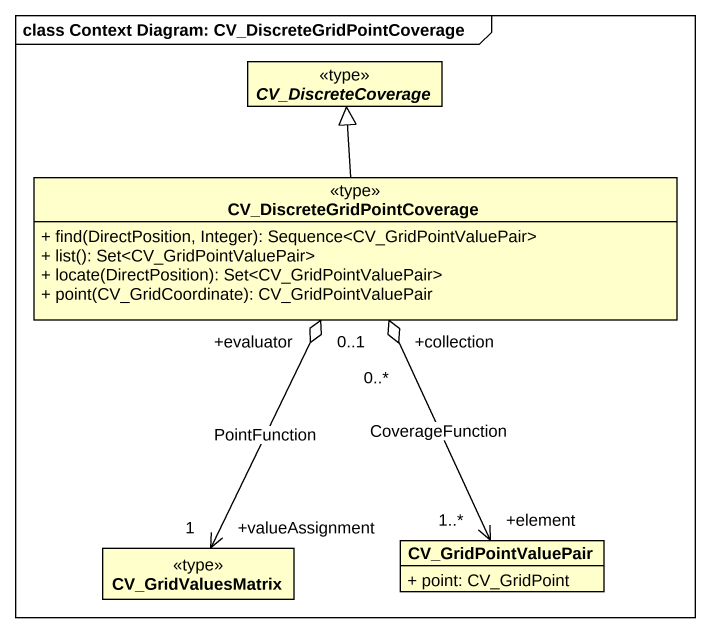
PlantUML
@startuml
mainframe class Context Diagram: CV_DiscreteGridPointCoverage
hide circle
hide empty members
skinparam classAttributeIconSize 0
abstract class CV_DiscreteCoverage <<type>>
class CV_DiscreteGridPointCoverage <<type>> {
  + find(DirectPosition, Integer): Sequence<CV_GridPointValuePair>
  + list(): Set<CV_GridPointValuePair>
  + locate(DirectPosition): Set<CV_GridPointValuePair>
  + point(CV_GridCoordinate): CV_GridPointValuePair
}
class CV_GridValuesMatrix <<type>>
class CV_GridPointValuePair {
  + point: CV_GridPoint
}
CV_DiscreteGridPointCoverage -up-|> CV_DiscreteCoverage
CV_DiscreteGridPointCoverage "+evaluator\n0..1" o--> "+valueAssignment\n1" CV_GridValuesMatrix : PointFunction
CV_DiscreteGridPointCoverage "+collection\n0..*" o--> "+element\n1..*" CV_GridPointValuePair : CoverageFunction
@enduml
